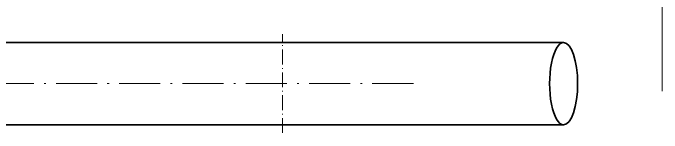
# Model space of a CAD drawing. Header units: millimetres. Extents: x -30157 to 38882, y -29543 to -7215.
# Drawn here: x -29532 to -29437.1, y -29451.6 to -29434.1 of the extents above; entities that cross this region are included whole.
import ezdxf

# ---------------------------------------------------------------- set-up
doc = ezdxf.new("R2010")
doc.units = ezdxf.units.MM
doc.header["$LTSCALE"] = 0.5
doc.linetypes.add('DASHDOT', pattern=[18.5, 12, -3, 0.5, -3])
doc.layers.add('标注线', color=3, linetype='Continuous', lineweight=18)

msp = doc.modelspace()

# ---------------------------------------------------------------- linework, layer by layer
at = {"color": 2, "linetype": 'DASHDOT', "lineweight": 13, "ltscale": 0.360001}
msp.add_line((-29492.596, -29451.634), (-29492.596, -29437.234), dxfattribs=at)
at = {"color": 7, "lineweight": 35}
for p, q in [((-29492.596, -29438.434), (-29684.07, -29438.434)), ((-29451.482, -29438.434), (-29485.756, -29438.434)), ((-29492.596, -29450.434), (-29644.07, -29450.434)), ((-29451.482, -29450.434), (-29485.756, -29450.434))]:
    msp.add_line(p, q, dxfattribs=at)
at = {"color": 7, "lineweight": 35, "ltscale": 0.171014}
for p, q in [((-29492.596, -29438.434), (-29485.756, -29438.434)), ((-29492.596, -29450.434), (-29485.756, -29450.434))]:
    msp.add_line(p, q, dxfattribs=at)
at = {"color": 2, "linetype": 'DASHDOT', "lineweight": 13}
msp.add_line((-29473.449, -29444.434), (-29703.218, -29444.434), dxfattribs=at)
at = {"color": 7, "lineweight": 35}
for start_param, end_param in [(0, 3.141593), (4.712389, 6.283185), (3.141593, 4.712389)]:
    msp.add_ellipse((-29451.482, -29444.434), major_axis=(0, 6), ratio=0.34202, start_param=start_param, end_param=end_param, dxfattribs=at)
at = {"layer": '标注线'}
msp.add_line((-29437.091, -29445.523), (-29437.091, -29298.687), dxfattribs=at)

doc.saveas('drawing.dxf')
